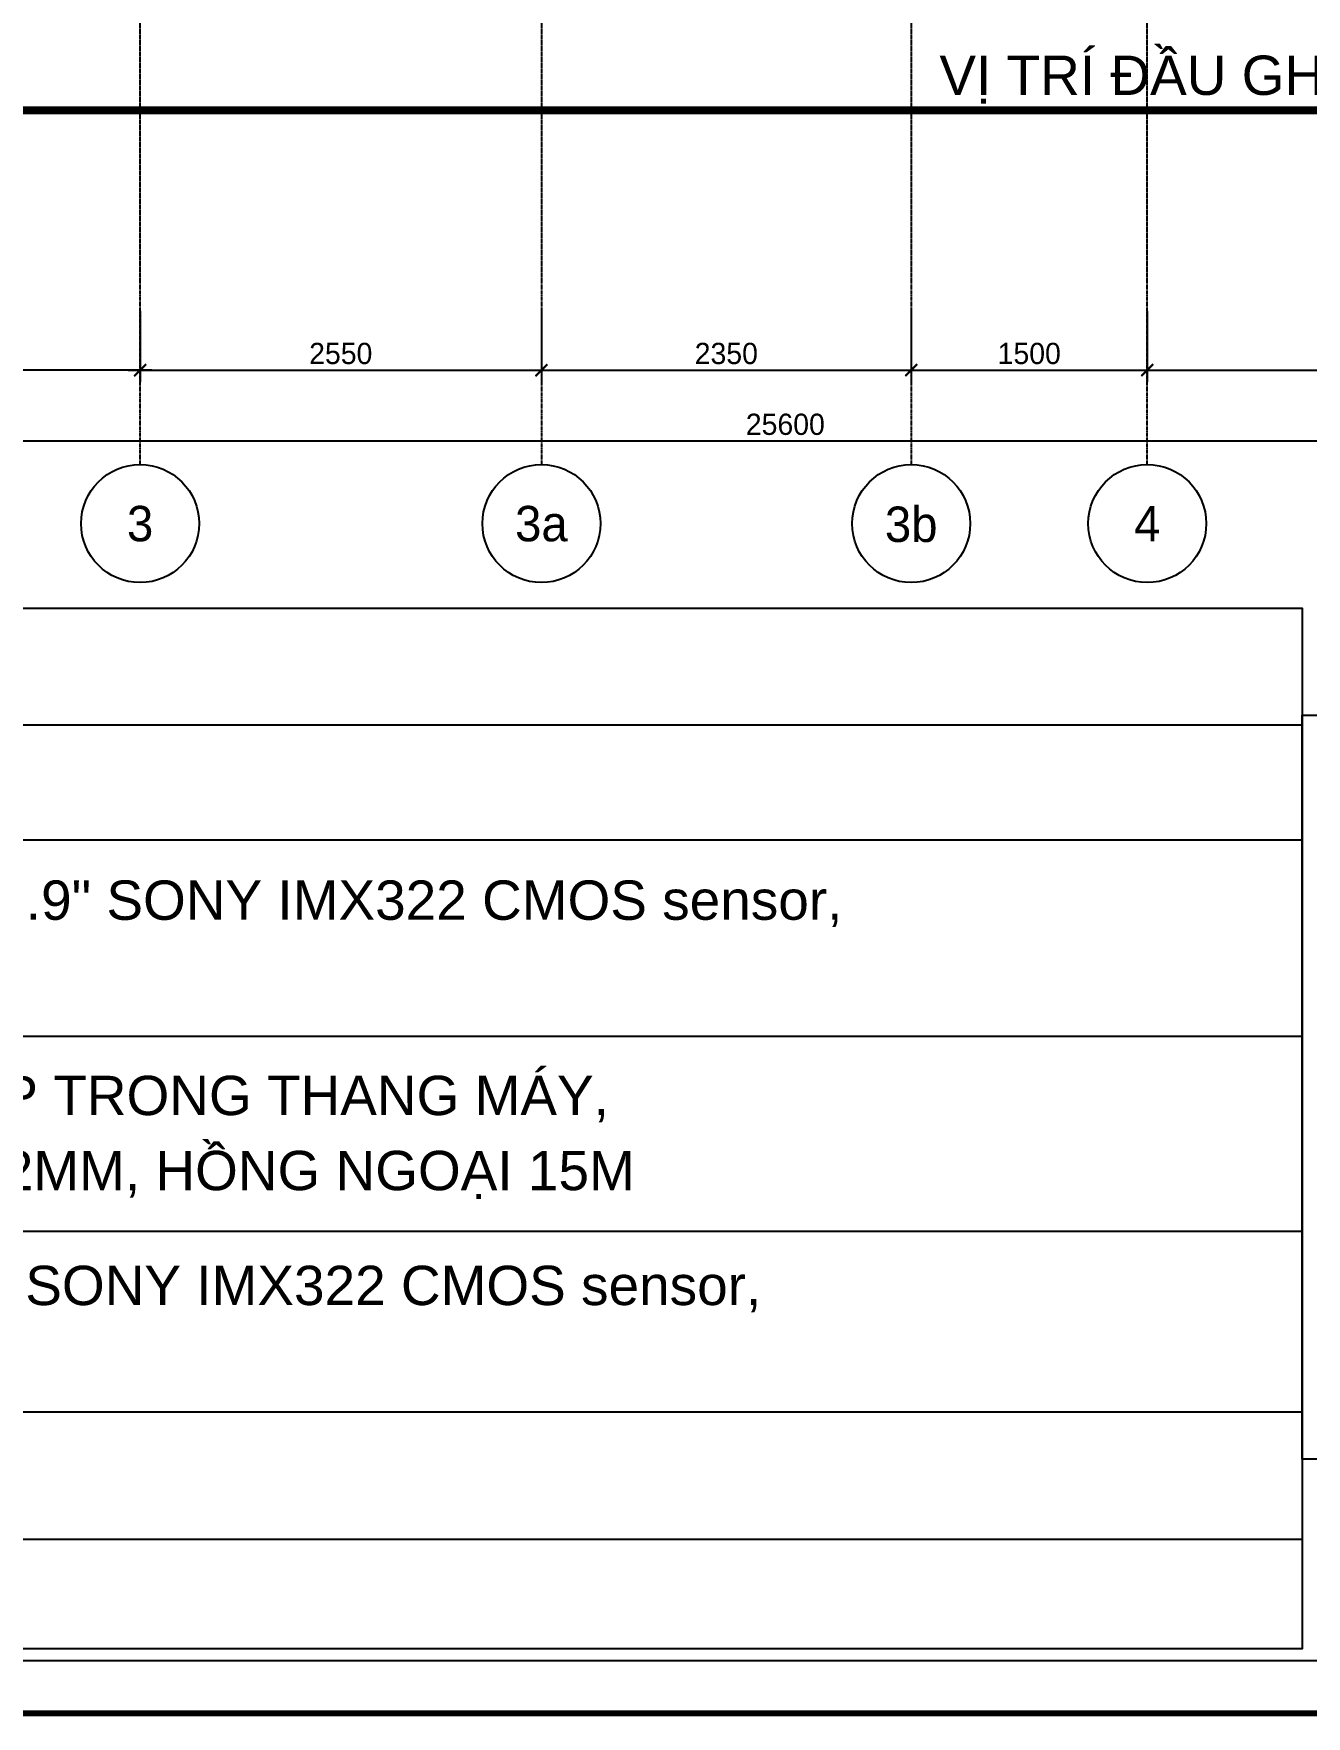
# Model space of a CAD drawing. Header units: inches. Extents: x 1721084 to 1854744, y 225101 to 488646.
# Drawn here: x 1778674 to 1786761, y 382807 to 393498 of the extents above; entities that cross this region are included whole.
import ezdxf
from ezdxf.enums import TextEntityAlignment as Align
from ezdxf.xclip import XClip

# ---------------------------------------------------------------- set-up
doc = ezdxf.new("R2010")
doc.units = ezdxf.units.IN
doc.header["$MEASUREMENT"] = 0
doc.header["$XCLIPFRAME"] = 0
for name, pattern in [('ACAD_ISO03W100', [30, 12, -18]), ('DASHDOT', [25.4, 12.7, -6.35, 0, -6.35]), ('X-PL-BASE$0$X-GRID-BASE$0$CENTER2', [1.125, 0.75, -0.125, 0.125, -0.125]), ('X-PL-BASE$0$X-PL-BASE$0$DASHDOTX2', [2, 1, -0.5, 0, -0.5])]:
    doc.linetypes.add(name, pattern=pattern)
for name, color, linetype in [('A-ANNO-DIM 100', 252, 'Continuous'), ('DIEN - DAY DIEN', 2, 'ACAD_ISO03W100'), ('PCCC', 11, 'Continuous'), ('TexPCC', 142, 'Continuous'), ('TEXT', 9, 'Continuous'), ('X-PL-BASE$0$X-GRID-BASE$0$A-ANNO-DIM 75', 250, 'Continuous'), ('X-PL-BASE$0$X-GRID-BASE$0$A-GRID', 250, 'X-PL-BASE$0$X-GRID-BASE$0$CENTER2'), ('X-PL-BASE$0$X-GRID-BASE$0$A-GRID-SYMB', 250, 'Continuous'), ('X-PL-BASE$0$X-PL-BASE$0$A-XREF', 250, 'Continuous'), ('X-PL-BASE$0$X-PL-BASE$0$B-RanhHienTrang', 250, 'Continuous')]:
    doc.layers.add(name, color=color, linetype=linetype)
doc.styles.add('ARIAL', font='arial.ttf')
doc.styles.add('X-PL-BASE$0$X-GRID-BASE$0$HDUNGARC', font='vn_vni.shx')
doc.styles.add('X-PL-BASE$0$X-GRID-BASE$0$SYMBTEXT', font='VAVON_.TTF')
doc.dimstyles.new('X-PL-BASE$0$X-GRID-BASE$0$DIM-75', dxfattribs={"dimscale": 75, "dimtxt": 1.8, "dimasz": 1, "dimexe": 1, "dimexo": 1, "dimgap": 0.5, "dimtad": 1, "dimdec": 0, "dimzin": 0, "dimdsep": 46, "dimtxsty": 'X-PL-BASE$0$X-GRID-BASE$0$HDUNGARC', "dimblk": 'X-PL-BASE$0$X-GRID-BASE$0$_ArchTick', "dimcen": 2, "dimdle": 1, "dimclrd": 256, "dimclre": 9, "dimclrt": 3, "dimadec": 0, "dimazin": 0, "dimtfac": 1, "dimtdec": 0, "dimtix": 1, "dimtmove": 2, "dimatfit": 2, "dimfxl": 1, "dimtolj": 1, "dimtzin": 0, "dimarcsym": 2})

# ---------------------------------------------------------------- blocks, each defined once
blk = doc.blocks.new('X-PL-BASE$0$X-GRID-BASE$0$SYMB-GRID')
blk.add_circle((0, 0), 5)
at = {"color": 2, "style": 'X-PL-BASE$0$X-GRID-BASE$0$SYMBTEXT', "flags": 4}
blk.add_attdef('NUM', text='', height=3, dxfattribs=at).set_placement((0, 0), align=Align.MIDDLE)
blk = doc.blocks.new('X-PL-BASE$0$X-GRID-BASE$0$_ArchTick')
at = {"color": 0, "linetype": 'ByBlock', "const_width": 0.15}
blk.add_lwpolyline([(-0.5, -0.48), (0.5, 0.52)], dxfattribs=at)
blk = doc.blocks.new('*D171')
at = {"layer": 'Defpoints', "color": 0, "transparency": 16777216}
for p in [(8700, -4200), (11250, -4200), (11250, -4650)]:
    blk.add_point(p, dxfattribs=at)
at = {"layer": 'X-PL-BASE$0$X-GRID-BASE$0$A-ANNO-DIM 75', "color": 9, "lineweight": -2, "transparency": 16777216}
for p, q in [((8700, -4275), (8700, -4725)), ((11250, -4275), (11250, -4725))]:
    blk.add_line(p, q, dxfattribs=at)
at = {"layer": 'X-PL-BASE$0$X-GRID-BASE$0$A-ANNO-DIM 75', "lineweight": -2, "transparency": 16777216}
blk.add_line((8625, -4650), (11325, -4650), dxfattribs=at)
at = {"layer": 'X-PL-BASE$0$X-GRID-BASE$0$A-ANNO-DIM 75', "lineweight": -2, "transparency": 16777216, "xscale": 75, "yscale": 75, "zscale": 75, "rotation": 180}
blk.add_blockref('X-PL-BASE$0$X-GRID-BASE$0$_ArchTick', (8700, -4650), dxfattribs=at)
at = {"layer": 'X-PL-BASE$0$X-GRID-BASE$0$A-ANNO-DIM 75', "lineweight": -2, "transparency": 16777216, "xscale": 75, "yscale": 75, "zscale": 75}
blk.add_blockref('X-PL-BASE$0$X-GRID-BASE$0$_ArchTick', (11250, -4650), dxfattribs=at)
at = {"layer": 'X-PL-BASE$0$X-GRID-BASE$0$A-ANNO-DIM 75', "color": 3, "transparency": 16777216, "insert": (9975, -4545), "char_height": 135, "attachment_point": 5, "style": 'X-PL-BASE$0$X-GRID-BASE$0$HDUNGARC'}
blk.add_mtext('\\A1;2550', dxfattribs=at)
blk = doc.blocks.new('*D172')
at = {"layer": 'Defpoints', "color": 0, "transparency": 16777216}
for p in [(15100, -4200), (20100, -4200), (20100, -4650)]:
    blk.add_point(p, dxfattribs=at)
at = {"layer": 'X-PL-BASE$0$X-GRID-BASE$0$A-ANNO-DIM 75', "color": 9, "lineweight": -2, "transparency": 16777216}
for p, q in [((15100, -4275), (15100, -4725)), ((20100, -4275), (20100, -4725))]:
    blk.add_line(p, q, dxfattribs=at)
at = {"layer": 'X-PL-BASE$0$X-GRID-BASE$0$A-ANNO-DIM 75', "lineweight": -2, "transparency": 16777216}
blk.add_line((15025, -4650), (20175, -4650), dxfattribs=at)
at = {"layer": 'X-PL-BASE$0$X-GRID-BASE$0$A-ANNO-DIM 75', "lineweight": -2, "transparency": 16777216, "xscale": 75, "yscale": 75, "zscale": 75, "rotation": 180}
blk.add_blockref('X-PL-BASE$0$X-GRID-BASE$0$_ArchTick', (15100, -4650), dxfattribs=at)
at = {"layer": 'X-PL-BASE$0$X-GRID-BASE$0$A-ANNO-DIM 75', "lineweight": -2, "transparency": 16777216, "xscale": 75, "yscale": 75, "zscale": 75}
blk.add_blockref('X-PL-BASE$0$X-GRID-BASE$0$_ArchTick', (20100, -4650), dxfattribs=at)
at = {"layer": 'X-PL-BASE$0$X-GRID-BASE$0$A-ANNO-DIM 75', "color": 3, "transparency": 16777216, "insert": (17600, -4545), "char_height": 135, "attachment_point": 5, "style": 'X-PL-BASE$0$X-GRID-BASE$0$HDUNGARC'}
blk.add_mtext('\\A1;5000', dxfattribs=at)
blk = doc.blocks.new('*D174')
at = {"layer": 'Defpoints', "color": 0, "transparency": 16777216}
for p in [(0, -4200), (25600, -4200), (25600, -5100)]:
    blk.add_point(p, dxfattribs=at)
at = {"layer": 'X-PL-BASE$0$X-GRID-BASE$0$A-ANNO-DIM 75', "color": 9, "lineweight": -2, "transparency": 16777216}
for p, q in [((0, -4275), (0, -5175)), ((25600, -4275), (25600, -5175))]:
    blk.add_line(p, q, dxfattribs=at)
at = {"layer": 'X-PL-BASE$0$X-GRID-BASE$0$A-ANNO-DIM 75', "lineweight": -2, "transparency": 16777216}
blk.add_line((-75, -5100), (25675, -5100), dxfattribs=at)
at = {"layer": 'X-PL-BASE$0$X-GRID-BASE$0$A-ANNO-DIM 75', "lineweight": -2, "transparency": 16777216, "xscale": 75, "yscale": 75, "zscale": 75, "rotation": 180}
blk.add_blockref('X-PL-BASE$0$X-GRID-BASE$0$_ArchTick', (0, -5100), dxfattribs=at)
at = {"layer": 'X-PL-BASE$0$X-GRID-BASE$0$A-ANNO-DIM 75', "lineweight": -2, "transparency": 16777216, "xscale": 75, "yscale": 75, "zscale": 75}
blk.add_blockref('X-PL-BASE$0$X-GRID-BASE$0$_ArchTick', (25600, -5100), dxfattribs=at)
at = {"layer": 'X-PL-BASE$0$X-GRID-BASE$0$A-ANNO-DIM 75', "color": 3, "transparency": 16777216, "insert": (12800, -4995), "char_height": 135, "attachment_point": 5, "style": 'X-PL-BASE$0$X-GRID-BASE$0$HDUNGARC'}
blk.add_mtext('\\A1;25600', dxfattribs=at)
blk = doc.blocks.new('*D183')
at = {"layer": 'Defpoints', "color": 0, "transparency": 16777216}
for p in [(4500, -4200), (8700, -4200), (4500, -4650)]:
    blk.add_point(p, dxfattribs=at)
at = {"layer": 'X-PL-BASE$0$X-GRID-BASE$0$A-ANNO-DIM 75', "color": 9, "lineweight": -2, "transparency": 16777216}
for p, q in [((4500, -4275), (4500, -4725)), ((8700, -4275), (8700, -4725))]:
    blk.add_line(p, q, dxfattribs=at)
at = {"layer": 'X-PL-BASE$0$X-GRID-BASE$0$A-ANNO-DIM 75', "lineweight": -2, "transparency": 16777216}
blk.add_line((8775, -4650), (4425, -4650), dxfattribs=at)
at = {"layer": 'X-PL-BASE$0$X-GRID-BASE$0$A-ANNO-DIM 75', "lineweight": -2, "transparency": 16777216, "xscale": 75, "yscale": 75, "zscale": 75, "rotation": 180}
blk.add_blockref('X-PL-BASE$0$X-GRID-BASE$0$_ArchTick', (4500, -4650), dxfattribs=at)
at = {"layer": 'X-PL-BASE$0$X-GRID-BASE$0$A-ANNO-DIM 75', "lineweight": -2, "transparency": 16777216, "xscale": 75, "yscale": 75, "zscale": 75}
blk.add_blockref('X-PL-BASE$0$X-GRID-BASE$0$_ArchTick', (8700, -4650), dxfattribs=at)
at = {"layer": 'X-PL-BASE$0$X-GRID-BASE$0$A-ANNO-DIM 75', "color": 3, "transparency": 16777216, "insert": (6600, -4545), "char_height": 135, "attachment_point": 5, "style": 'X-PL-BASE$0$X-GRID-BASE$0$HDUNGARC'}
blk.add_mtext('\\A1;4200', dxfattribs=at)
blk = doc.blocks.new('*D193')
at = {"layer": 'Defpoints', "color": 0, "transparency": 16777216}
for p in [(11250, -4200), (13600, -4200), (13600, -4650)]:
    blk.add_point(p, dxfattribs=at)
at = {"layer": 'X-PL-BASE$0$X-GRID-BASE$0$A-ANNO-DIM 75', "color": 9, "lineweight": -2, "transparency": 16777216}
for p, q in [((11250, -4275), (11250, -4725)), ((13600, -4275), (13600, -4725))]:
    blk.add_line(p, q, dxfattribs=at)
at = {"layer": 'X-PL-BASE$0$X-GRID-BASE$0$A-ANNO-DIM 75', "lineweight": -2, "transparency": 16777216}
blk.add_line((11175, -4650), (13675, -4650), dxfattribs=at)
at = {"layer": 'X-PL-BASE$0$X-GRID-BASE$0$A-ANNO-DIM 75', "lineweight": -2, "transparency": 16777216, "xscale": 75, "yscale": 75, "zscale": 75, "rotation": 180}
blk.add_blockref('X-PL-BASE$0$X-GRID-BASE$0$_ArchTick', (11250, -4650), dxfattribs=at)
at = {"layer": 'X-PL-BASE$0$X-GRID-BASE$0$A-ANNO-DIM 75', "lineweight": -2, "transparency": 16777216, "xscale": 75, "yscale": 75, "zscale": 75}
blk.add_blockref('X-PL-BASE$0$X-GRID-BASE$0$_ArchTick', (13600, -4650), dxfattribs=at)
at = {"layer": 'X-PL-BASE$0$X-GRID-BASE$0$A-ANNO-DIM 75', "color": 3, "transparency": 16777216, "insert": (12425, -4545), "char_height": 135, "attachment_point": 5, "style": 'X-PL-BASE$0$X-GRID-BASE$0$HDUNGARC'}
blk.add_mtext('\\A1;2350', dxfattribs=at)
blk = doc.blocks.new('*D194')
at = {"layer": 'Defpoints', "color": 0, "transparency": 16777216}
for p in [(13600, -4200), (15100, -4200), (15100, -4650)]:
    blk.add_point(p, dxfattribs=at)
at = {"layer": 'X-PL-BASE$0$X-GRID-BASE$0$A-ANNO-DIM 75', "color": 9, "lineweight": -2, "transparency": 16777216}
for p, q in [((13600, -4275), (13600, -4725)), ((15100, -4275), (15100, -4725))]:
    blk.add_line(p, q, dxfattribs=at)
at = {"layer": 'X-PL-BASE$0$X-GRID-BASE$0$A-ANNO-DIM 75', "lineweight": -2, "transparency": 16777216}
blk.add_line((13525, -4650), (15175, -4650), dxfattribs=at)
at = {"layer": 'X-PL-BASE$0$X-GRID-BASE$0$A-ANNO-DIM 75', "lineweight": -2, "transparency": 16777216, "xscale": 75, "yscale": 75, "zscale": 75, "rotation": 180}
blk.add_blockref('X-PL-BASE$0$X-GRID-BASE$0$_ArchTick', (13600, -4650), dxfattribs=at)
at = {"layer": 'X-PL-BASE$0$X-GRID-BASE$0$A-ANNO-DIM 75', "lineweight": -2, "transparency": 16777216, "xscale": 75, "yscale": 75, "zscale": 75}
blk.add_blockref('X-PL-BASE$0$X-GRID-BASE$0$_ArchTick', (15100, -4650), dxfattribs=at)
at = {"layer": 'X-PL-BASE$0$X-GRID-BASE$0$A-ANNO-DIM 75', "color": 3, "transparency": 16777216, "insert": (14350, -4545), "char_height": 135, "attachment_point": 5, "style": 'X-PL-BASE$0$X-GRID-BASE$0$HDUNGARC'}
blk.add_mtext('\\A1;1500', dxfattribs=at)
blk = doc.blocks.new('X-PL-BASE$0$X-PL-BASE$0$RANH DAT')
at = {"color": 20, "linetype": 'X-PL-BASE$0$X-PL-BASE$0$DASHDOTX2', "ltscale": 4, "const_width": 50}
blk.add_lwpolyline([(-11627, -102), (-11627, -102), (0, 0), (992, 14374), (-5111, 14734), (-10634, 15060), (-41580, 16886), (-41828, -102), (-17867, -102), (-11627, -102)], dxfattribs=at)
blk = doc.blocks.new('I.A.M TITLEBLOCK - A2 -H')
at = {"const_width": 0.5}
blk.add_lwpolyline([(5, 3), (592, 3), (590, 417), (5, 417)], close=True, dxfattribs=at)
blk = doc.blocks.new('CTLD CAMERA')
at = {"layer": 'PCCC'}
blk.add_lwpolyline([(-298318.9, 102298.4), (-284121.2, 102298.4), (-284121.2, 97572.2), (-298318.9, 97572.2)], close=True, dxfattribs=at)
blk = doc.blocks.new('Chú Thích')
at = {"layer": 'PCCC'}
blk.add_line((12, -763), (18720, -763), dxfattribs=at)
at = {"layer": 'PCCC', "color": 37}
for p, q in [((12, -1492), (18720, -1492)), ((12, -2740), (18720, -2740)), ((12, -3980), (18720, -3980)), ((12, -5127), (18720, -5127)), ((12, -5937), (18720, -5937))]:
    blk.add_line(p, q, dxfattribs=at)
at = {"layer": 'PCCC'}
blk.add_lwpolyline([(12, -22), (18720, -22), (18720, -6633), (12, -6633)], close=True, dxfattribs=at)
at = {"layer": 'TexPCC', "color": 7, "style": 'ARIAL'}
for s, p in [('CAMERA HỒNG NGOẠI  HÌNH BÁN CẦU 2.0MP,  1/2.9" SONY IMX322 CMOS sensor,', (2168, -2001)), ('CAMERA HỒNG NGOẠI  HÌNH BÁN CẦU 2.0MP, LẮP TRONG THANG MÁY, ', (2168, -3242)), ('1/2.9" SONY IMX322 CMOS sensor,ỐNG KÍNH 2.8-12MM, HỒNG NGOẠI 15M ', (2168, -3719)), ('CAMERA HỒNG NGOẠI NGOÀI TRỜI 2.0MP , 1/2.9" SONY IMX322 CMOS sensor,', (2168, -4449))]:
    blk.add_text(s, height=250, dxfattribs=at).set_placement(p)
blk = doc.blocks.new('X-PL-BASE$0$X-GRID-BASE')
at = {"layer": 'X-PL-BASE$0$X-GRID-BASE$0$A-GRID', "ltscale": 8}
for p, q in [((8700, -5250), (8700, 15788.2)), ((15100, -5250), (15100, 15788.2))]:
    blk.add_line(p, q, dxfattribs=at)
for points in [[(11250, 4800), (11250, -5250)], [(13600, 4800), (13600, -5250)]]:
    blk.add_lwpolyline(points, dxfattribs=at)
at = {"layer": 'X-PL-BASE$0$X-GRID-BASE$0$A-GRID-SYMB'}
ref = blk.add_blockref('X-PL-BASE$0$X-GRID-BASE$0$SYMB-GRID', (8700, -5625), dxfattribs=dict(at, xscale=75, yscale=75, zscale=75))
ref.add_attrib('NUM', '3', dxfattribs={"layer": '0', "color": 2, "height": 225, "style": 'X-PL-BASE$0$X-GRID-BASE$0$SYMBTEXT'}).set_placement((8700, -5625), align=Align.MIDDLE)
ref = blk.add_blockref('X-PL-BASE$0$X-GRID-BASE$0$SYMB-GRID', (11250, -5625), dxfattribs=dict(at, xscale=75, yscale=75, zscale=75))
ref.add_attrib('NUM', '3a', dxfattribs={"layer": '0', "color": 2, "height": 225, "style": 'X-PL-BASE$0$X-GRID-BASE$0$SYMBTEXT'}).set_placement((11250, -5625), align=Align.MIDDLE)
ref = blk.add_blockref('X-PL-BASE$0$X-GRID-BASE$0$SYMB-GRID', (13600, -5625), dxfattribs=dict(at, xscale=75, yscale=75, zscale=75))
ref.add_attrib('NUM', '3b', dxfattribs={"layer": '0', "color": 2, "height": 225, "style": 'X-PL-BASE$0$X-GRID-BASE$0$SYMBTEXT'}).set_placement((13600, -5625), align=Align.MIDDLE)
ref = blk.add_blockref('X-PL-BASE$0$X-GRID-BASE$0$SYMB-GRID', (15100, -5625), dxfattribs=dict(at, xscale=75, yscale=75, zscale=75))
ref.add_attrib('NUM', '4', dxfattribs={"layer": '0', "color": 2, "height": 225, "style": 'X-PL-BASE$0$X-GRID-BASE$0$SYMBTEXT'}).set_placement((15100, -5625), align=Align.MIDDLE)
at = {"layer": 'X-PL-BASE$0$X-GRID-BASE$0$A-ANNO-DIM 75'}
for base, p1, p2, picture, middle in [((25600, -5100), (0, -4200), (25600, -4200), '*D174', (12800, -4995)), ((11250, -4650), (8700, -4200), (11250, -4200), '*D171', (9975, -4545)), ((13600, -4650), (11250, -4200), (13600, -4200), '*D193', (12425, -4545)), ((15100, -4650), (13600, -4200), (15100, -4200), '*D194', (14350, -4545)), ((20100, -4650), (15100, -4200), (20100, -4200), '*D172', (17600, -4545))]:
    dim = blk.add_linear_dim(base=base, p1=p1, p2=p2, dimstyle='X-PL-BASE$0$X-GRID-BASE$0$DIM-75', dxfattribs=at)
    dim.commit()
    dim.dimension.update_dxf_attribs({"geometry": picture, "text_midpoint": middle})
dim = blk.add_linear_dim(base=(4500, -4650), p1=(8700, -4200), p2=(4500, -4200), angle=180, dimstyle='X-PL-BASE$0$X-GRID-BASE$0$DIM-75', dxfattribs=at)
dim.commit()
dim.dimension.update_dxf_attribs({"geometry": '*D183', "text_midpoint": (6600, -4545)})
blk = doc.blocks.new('X-PL-BASE')
at = {"layer": 'Defpoints', "color": 5}
blk.add_lwpolyline([(34696.3, -12850.4), (-4378.7, -12850.4), (-4378.7, 17749.6), (34696.3, 17749.6)], close=True, dxfattribs=at)
blk.add_lwpolyline([(34696.3, -12850.4), (-4378.7, -12850.4), (-4378.7, 17749.6), (34696.3, 17749.6)], close=True, dxfattribs=at)
at = {"layer": 'X-PL-BASE$0$X-PL-BASE$0$A-XREF', "color": 250}
blk.add_blockref('X-PL-BASE$0$X-GRID-BASE', (0, 0), dxfattribs=at)
at = {"layer": 'X-PL-BASE$0$X-PL-BASE$0$B-RanhHienTrang'}
blk.add_blockref('X-PL-BASE$0$X-PL-BASE$0$RANH DAT', (39636.3, -2897.7), dxfattribs=at)

msp = doc.modelspace()

# ---------------------------------------------------------------- block references
ref = msp.add_blockref('X-PL-BASE', (1770650.4, 396010.6))
XClip(ref).set_block_clipping_path([(-4378.6785440141, -12850.407672127), (34696.321455986, 17749.592327873)])

# ---------------------------------------------------------------- next in the draw order: block references
at = {"layer": 'A-ANNO-DIM 100', "xscale": 75, "yscale": 75, "zscale": 75}
msp.add_blockref('I.A.M TITLEBLOCK - A2 -H', (1765633.5, 382601), dxfattribs=at)
at = {"layer": 'DIEN - DAY DIEN', "linetype": 'DASHDOT'}
msp.add_blockref('Chú Thích', (1768015.2, 389869.2), dxfattribs=at)
at = {"layer": 'TEXT', "color": 6}
msp.add_blockref('CTLD CAMERA', (2085053.7, 286869.6), dxfattribs=at)

# ---------------------------------------------------------------- next in the draw order: texts
at = {"layer": 'TexPCC', "color": 7, "style": 'ARIAL'}
msp.add_text('VỊ TRÍ ĐẦU GHI CAMERA', height=250, dxfattribs=at).set_placement((1784429.5, 393109))

doc.saveas('drawing.dxf')
